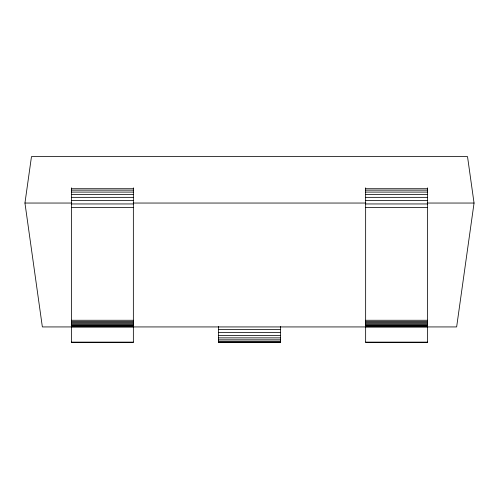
<?xml version="1.0" encoding="UTF-8"?>
<svg xmlns="http://www.w3.org/2000/svg" width="499" height="499" viewBox="0 0 499 499"><rect width="100%" height="100%" fill="white"/><g stroke="black" fill="none" stroke-linecap="round" stroke-linejoin="round"><path stroke-width="0.75" d="M24.95 203.043L31.481 156.58L467.519 156.58L474.05 203.043L456.641 326.932L42.359 326.932L24.95 203.043L71.731 203.043M71.407 188.722L133.352 188.722M365.648 188.722L427.593 188.722M71.407 190.15L133.352 190.15M365.648 190.15L427.593 190.15M71.407 192.096L133.352 192.096M365.648 192.096L427.593 192.096M71.407 194.516L133.352 194.516M365.648 194.516L427.593 194.516M71.407 197.348L133.352 197.348M365.648 197.348L427.593 197.348M71.407 200.523L133.352 200.523M365.648 200.523L427.593 200.523M133.327 203.043L365.673 203.043M427.269 203.043L474.05 203.043M71.407 203.948L133.352 203.948M365.648 203.948L427.593 203.948M71.407 207.553L133.352 207.553M365.648 207.553L427.593 207.553M71.407 320.264L133.352 320.264M365.648 320.264L427.593 320.264M71.407 321.468L133.352 321.468M365.648 321.468L427.593 321.468M71.407 322.61L133.352 322.61M365.648 322.61L427.593 322.61M71.407 323.664L133.352 323.664M365.648 323.664L427.593 323.664M71.407 324.612L133.352 324.612M365.648 324.612L427.593 324.612M71.407 325.417L133.352 325.417M365.648 325.417L427.593 325.417M71.407 326.065L133.352 326.065M365.648 326.065L427.593 326.065M71.407 326.546L133.352 326.546M365.648 326.546L427.593 326.546M71.407 326.833L133.352 326.833M365.648 326.833L427.593 326.833M218.525 329.452L280.475 329.452M218.525 332.621L280.475 332.621M218.525 335.453L280.475 335.453M218.525 337.873L280.475 337.873M218.525 339.825L280.475 339.825M218.525 341.254L280.475 341.254M71.407 342.127L133.352 342.127M218.525 342.127L280.475 342.127M365.648 342.127L427.593 342.127M427.593 187.849L427.593 342.42L365.648 342.42L365.648 187.849M280.475 326.546L280.475 342.42L218.525 342.42L218.525 326.546M133.352 187.849L133.352 342.42L71.407 342.42L71.407 187.849"/></g></svg>
